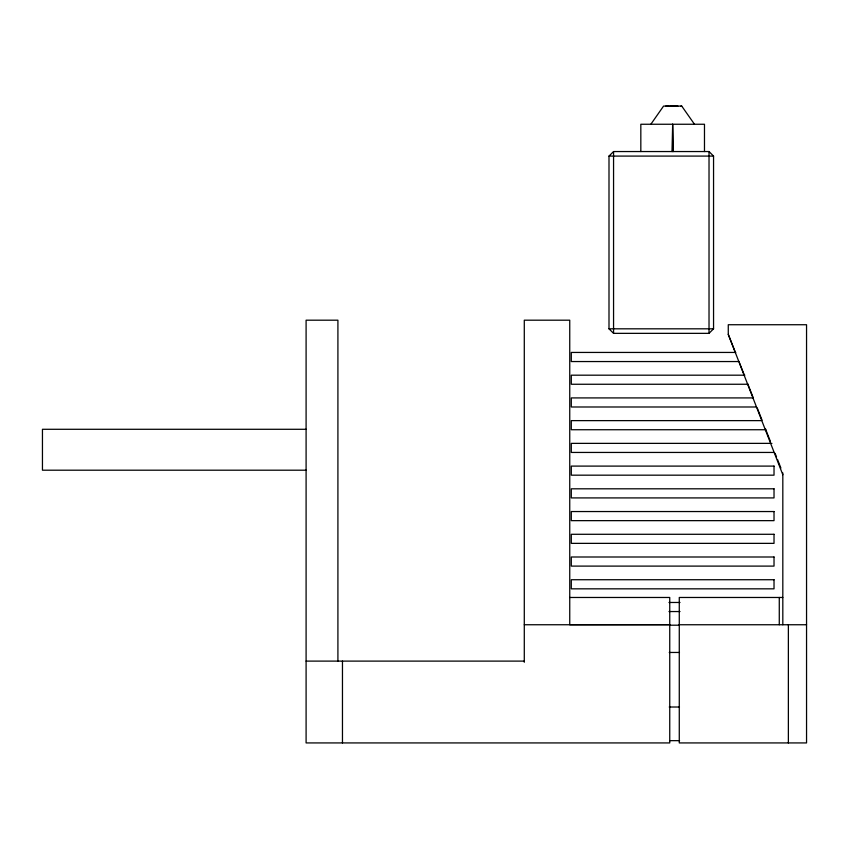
<?xml version="1.0" encoding="UTF-8"?>
<svg xmlns="http://www.w3.org/2000/svg" width="849" height="849" viewBox="0 0 849 849"><rect width="100%" height="100%" fill="white"/><g stroke="black" fill="none" stroke-linecap="round" stroke-linejoin="round"><path stroke-width="1.27" d="M672.005 151.547L672.663 124.251L673.299 151.547M650.854 124.251L663.568 106.083L669.001 106.083M709.021 333.349L713.553 328.818L713.553 156.089L709.021 151.547L613.562 151.547L608.998 156.089L608.998 328.818L613.562 333.349L709.021 333.349L709.021 151.547M680.93 106.083L681.736 106.083L694.482 124.251M665.765 106.083L676.292 106.083M675.73 106.083L677.873 106.083M670.148 106.083L681.694 106.083M669.744 624.652L569.743 624.747L569.743 320.19L524.289 320.19L524.289 662.273M608.998 156.089L713.553 156.089M608.998 328.818L713.553 328.818M735.765 352.441L571.292 352.441L571.292 361.547L739.299 361.547M744.849 375.184L571.292 375.184L571.292 384.257L748.394 384.257M753.339 397.916L571.292 397.916L571.292 406.989L755.843 406.989M761.277 420.626L571.292 420.626L571.292 429.732L765.809 429.732M306.096 429.286L42.45 429.286L42.45 470.197L306.096 470.197M771.932 443.369L571.292 443.369L571.292 452.443L774.023 452.443M569.743 597.473L669.744 597.473L669.744 742.928L306.096 742.928L306.096 320.19L337.913 320.19L337.913 661.106M782.82 597.473L679.274 597.473L679.274 742.928L806.55 742.928L806.55 324.732L728.272 324.732L728.272 334.389L782.82 474.74M668.98 602.472L680.007 602.472M668.98 611.545L680.007 611.545M524.289 624.747L669.744 624.747M679.274 624.747L806.55 624.747M670.031 625.193L679.2 625.193M669.224 652.457L679.476 652.457M306.096 661.106L524.289 661.106M669.224 707.015L679.476 707.015M669.585 740.657L679.571 740.657M728.272 334.389L735.51 352.781M739.373 362.597L744.202 374.855M748.065 384.661L753.371 398.149M757.234 407.955L762.062 420.223M765.437 428.809L770.266 441.066M775.095 453.324L776.538 457.006M777.504 459.458L780.889 468.043M788.371 624.747L788.371 742.928M782.82 472.946L782.82 624.747M779.276 597.473L779.276 624.747M704.479 151.547L704.479 124.251L640.825 124.251L640.825 151.547M672.663 124.251L672.663 151.547M613.562 151.547L613.562 333.349M342.465 661.106L342.465 742.928M774.023 466.101L571.292 466.101L571.292 475.175L774.023 475.175L774.023 466.101M774.023 488.812L571.292 488.812L571.292 497.917L774.023 497.917L774.023 488.812M774.023 511.544L571.292 511.544L571.292 520.649L774.023 520.649L774.023 511.544M774.023 534.286L571.292 534.286L571.292 543.36L774.023 543.36L774.023 534.286M774.023 556.997L571.292 556.997L571.292 566.103L774.023 566.103L774.023 556.997M774.023 579.729L571.292 579.729L571.292 588.835L774.023 588.835L774.023 579.729"/></g></svg>
